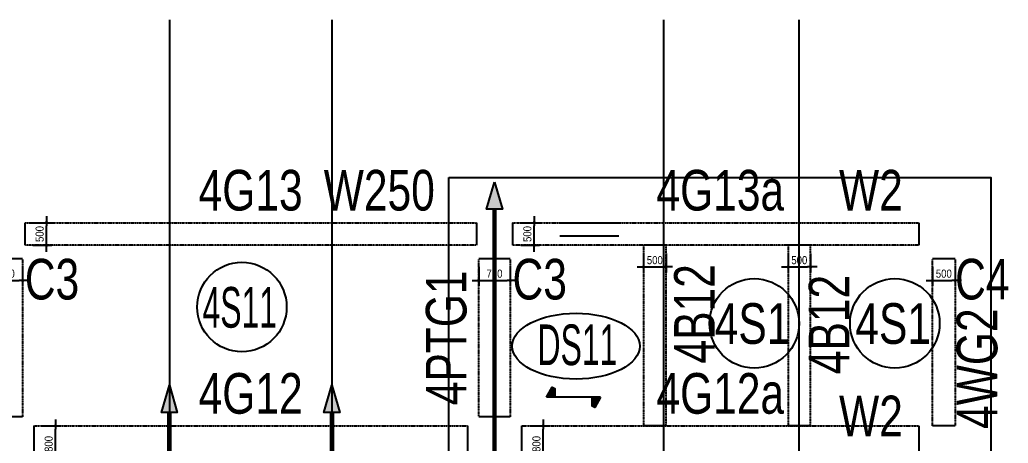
# Model space of a CAD drawing. Header units: millimetres. Extents: x 90980 to 179146, y 102485 to 153500.
# Drawn here: x 156652 to 178540, y 144121 to 153500 of the extents above; entities that cross this region are included whole.
import ezdxf
from ezdxf.enums import TextEntityAlignment as Align

# ---------------------------------------------------------------- set-up
doc = ezdxf.new("R2010")
doc.units = ezdxf.units.MM
doc.linetypes.add('HID', pattern=[2.3, 1.5, -0.8])
doc.linetypes.add('HIDDEN2', pattern=[0.1875, 0.125, -0.0625])
doc.layers.get('Defpoints').update_dxf_attribs({"color": 159})
for name, color, linetype in [('^DECK', 130, 'Continuous'), ('A-CEN', 1, 'Continuous'), ('BEAM-TEXT', 4, 'Continuous'), ('COLUMN-TEXT', 2, 'Continuous'), ('DECK-PL', 4, 'Continuous'), ('DECK-SLAB', 4, 'Continuous'), ('GIRDER-TEXT', 7, 'Continuous'), ('PT', 251, 'Continuous'), ('TXT-SLAB', 6, 'Continuous'), ('WALL-TEXT', 6, 'Continuous'), ('보(beam)', 4, 'HID'), ('보(girder)', 7, 'HID'), ('슬래브라인', 7, 'Continuous')]:
    doc.layers.add(name, color=color, linetype=linetype)
doc.layers.add('NOPLOT', color=191, linetype='Continuous', plot=False)
doc.styles.add('Gdim', font='Dotum.ttf', dxfattribs={"width": 0.9})
doc.styles.add('Gtx', font='Dotum.ttf')
doc.dimstyles.new('Gdim200', dxfattribs={"dimscale": 200, "dimtxt": 3, "dimasz": 1.2, "dimexe": 2, "dimexo": 3, "dimgap": 1, "dimtad": 1, "dimdsep": 46, "dimlunit": 6, "dimtxsty": 'Gdim', "dimblk1": '_CIDOT', "dimblk2": '_CIDOT', "dimsah": 1, "dimcen": 2.5, "dimdle": 2, "dimclrd": 1, "dimclre": 1, "dimclrt": 3, "dimazin": 2, "dimtfac": 1, "dimtix": 1, "dimtmove": 2, "dimatfit": 3, "dimldrblk": '_CIDOT', "dimfxl": 2, "dimtolj": 1, "dimtzin": 0, "dimarcsym": 0})

# ---------------------------------------------------------------- blocks, each defined once
blk = doc.blocks.new('_CIDOT')
at = {"color": 0, "linetype": 'ByBlock'}
blk.add_line((2, 0), (-1, 0), dxfattribs=at)
at = {"color": 0, "linetype": 'ByBlock', "const_width": 0.5}
blk.add_lwpolyline([(-0.25, 0, 1), (0.25, 0, 1)], format="xyb", close=True, dxfattribs=at)
blk = doc.blocks.new('*D118')
at = {"layer": 'Defpoints', "color": 155, "lineweight": -2, "transparency": 16777216}
for p, q in [((-1725, 650), (-1305, 650)), ((-1425, 222), (-1425, 578)), ((-1725, 150), (-1305, 150))]:
    blk.add_line(p, q, dxfattribs=at)
at = {"layer": 'Defpoints', "color": 0, "transparency": 16777216}
for p in [(-1905, 650), (-1425, 650), (-1905, 150)]:
    blk.add_point(p, dxfattribs=at)
at = {"layer": 'Defpoints', "color": 155, "lineweight": -2, "transparency": 16777216, "xscale": 71.99999999999994, "yscale": 71.99999999999994, "zscale": 71.99999999999994}
for p, rotation in [((-1425, 650), 90), ((-1425, 150), 270)]:
    blk.add_blockref('_CIDOT', p, dxfattribs=dict(at, rotation=rotation))
at = {"layer": 'Defpoints', "color": 3, "transparency": 16777216, "insert": (-1576, 400), "char_height": 180, "attachment_point": 5, "rotation": 90, "style": 'Gdim'}
blk.add_mtext('\\A1;{\\C155;500}', dxfattribs=at)
blk = doc.blocks.new('*D86')
at = {"layer": 'Defpoints', "color": 155, "lineweight": -2, "transparency": 16777216}
for p, q in [((-1825, 750), (-1405, 750)), ((-1525, 122), (-1525, 678)), ((-1825, 50), (-1405, 50))]:
    blk.add_line(p, q, dxfattribs=at)
at = {"layer": 'Defpoints', "color": 0, "transparency": 16777216}
for p in [(-2005, 750), (-1525, 750), (-2005, 50)]:
    blk.add_point(p, dxfattribs=at)
at = {"layer": 'Defpoints', "color": 155, "lineweight": -2, "transparency": 16777216, "xscale": 71.99999999999994, "yscale": 71.99999999999994, "zscale": 71.99999999999994}
for p, rotation in [((-1525, 750), 90), ((-1525, 50), 270)]:
    blk.add_blockref('_CIDOT', p, dxfattribs=dict(at, rotation=rotation))
at = {"layer": 'Defpoints', "color": 3, "transparency": 16777216, "insert": (-1676, 400), "char_height": 180, "attachment_point": 5, "rotation": 90, "style": 'Gdim'}
blk.add_mtext('\\A1;{\\C155;700}', dxfattribs=at)
blk = doc.blocks.new('*D106')
at = {"layer": 'Defpoints', "color": 155, "lineweight": -2, "transparency": 16777216}
for p, q in [((-1725, 650), (-1305, 650)), ((-1425, 222), (-1425, 578)), ((-1725, 150), (-1305, 150))]:
    blk.add_line(p, q, dxfattribs=at)
at = {"layer": 'Defpoints', "color": 0, "transparency": 16777216}
for p in [(-1905, 650), (-1425, 650), (-1905, 150)]:
    blk.add_point(p, dxfattribs=at)
at = {"layer": 'Defpoints', "color": 155, "lineweight": -2, "transparency": 16777216, "xscale": 71.99999999999994, "yscale": 71.99999999999994, "zscale": 71.99999999999994}
for p, rotation in [((-1425, 650), 90), ((-1425, 150), 270)]:
    blk.add_blockref('_CIDOT', p, dxfattribs=dict(at, rotation=rotation))
at = {"layer": 'Defpoints', "color": 3, "transparency": 16777216, "insert": (-1576, 400), "char_height": 180, "attachment_point": 5, "rotation": 90, "style": 'Gdim'}
blk.add_mtext('\\A1;{\\C155;500}', dxfattribs=at)
blk = doc.blocks.new('*D110')
at = {"layer": 'Defpoints', "color": 155, "lineweight": -2, "transparency": 16777216}
for p, q in [((-1725, 650), (-1305, 650)), ((-1425, 222), (-1425, 578)), ((-1725, 150), (-1305, 150))]:
    blk.add_line(p, q, dxfattribs=at)
at = {"layer": 'Defpoints', "color": 0, "transparency": 16777216}
for p in [(-1905, 650), (-1425, 650), (-1905, 150)]:
    blk.add_point(p, dxfattribs=at)
at = {"layer": 'Defpoints', "color": 155, "lineweight": -2, "transparency": 16777216, "xscale": 71.99999999999994, "yscale": 71.99999999999994, "zscale": 71.99999999999994}
for p, rotation in [((-1425, 650), 90), ((-1425, 150), 270)]:
    blk.add_blockref('_CIDOT', p, dxfattribs=dict(at, rotation=rotation))
at = {"layer": 'Defpoints', "color": 3, "transparency": 16777216, "insert": (-1576, 400), "char_height": 180, "attachment_point": 5, "rotation": 90, "style": 'Gdim'}
blk.add_mtext('\\A1;{\\C155;500}', dxfattribs=at)
blk = doc.blocks.new('*D130')
at = {"layer": 'Defpoints', "color": 155, "lineweight": -2, "transparency": 16777216}
for p, q in [((-1725, 800), (-1305, 800)), ((-1425, 72), (-1425, 728)), ((-1725, 0), (-1305, 0))]:
    blk.add_line(p, q, dxfattribs=at)
at = {"layer": 'Defpoints', "color": 0, "transparency": 16777216}
for p in [(-1905, 800), (-1425, 800), (-1905, 0)]:
    blk.add_point(p, dxfattribs=at)
at = {"layer": 'Defpoints', "color": 155, "lineweight": -2, "transparency": 16777216, "xscale": 71.99999999999994, "yscale": 71.99999999999994, "zscale": 71.99999999999994}
for p, rotation in [((-1425, 800), 90), ((-1425, 0), 270)]:
    blk.add_blockref('_CIDOT', p, dxfattribs=dict(at, rotation=rotation))
at = {"layer": 'Defpoints', "color": 3, "transparency": 16777216, "insert": (-1576, 400), "char_height": 180, "attachment_point": 5, "rotation": 90, "style": 'Gdim'}
blk.add_mtext('\\A1;{\\C155;800}', dxfattribs=at)
blk = doc.blocks.new('*D126')
at = {"layer": 'Defpoints', "color": 155, "lineweight": -2, "transparency": 16777216}
for p, q in [((-1725, 800), (-1305, 800)), ((-1425, 72), (-1425, 728)), ((-1725, 0), (-1305, 0))]:
    blk.add_line(p, q, dxfattribs=at)
at = {"layer": 'Defpoints', "color": 0, "transparency": 16777216}
for p in [(-1905, 800), (-1425, 800), (-1905, 0)]:
    blk.add_point(p, dxfattribs=at)
at = {"layer": 'Defpoints', "color": 155, "lineweight": -2, "transparency": 16777216, "xscale": 71.99999999999994, "yscale": 71.99999999999994, "zscale": 71.99999999999994}
for p, rotation in [((-1425, 800), 90), ((-1425, 0), 270)]:
    blk.add_blockref('_CIDOT', p, dxfattribs=dict(at, rotation=rotation))
at = {"layer": 'Defpoints', "color": 3, "transparency": 16777216, "insert": (-1576, 400), "char_height": 180, "attachment_point": 5, "rotation": 90, "style": 'Gdim'}
blk.add_mtext('\\A1;{\\C155;800}', dxfattribs=at)
blk = doc.blocks.new('*D72')
at = {"layer": 'Defpoints', "color": 155, "lineweight": -2, "transparency": 16777216}
for p, q in [((-888, 550), (-468, 550)), ((-588, 122), (-588, 478)), ((-888, 50), (-468, 50))]:
    blk.add_line(p, q, dxfattribs=at)
at = {"layer": 'Defpoints', "color": 0, "transparency": 16777216}
for p in [(-1068, 550), (-588, 550), (-1068, 50)]:
    blk.add_point(p, dxfattribs=at)
at = {"layer": 'Defpoints', "color": 155, "lineweight": -2, "transparency": 16777216, "xscale": 71.99999999999994, "yscale": 71.99999999999994, "zscale": 71.99999999999994}
for p, rotation in [((-588, 550), 90), ((-588, 50), 270)]:
    blk.add_blockref('_CIDOT', p, dxfattribs=dict(at, rotation=rotation))
at = {"layer": 'Defpoints', "color": 3, "transparency": 16777216, "insert": (-738, 300), "char_height": 180, "attachment_point": 5, "rotation": 90, "style": 'Gdim'}
blk.add_mtext('\\A1;{\\C155;500}', dxfattribs=at)
blk = doc.blocks.new('A$C58C40D4B')
at = {"layer": 'DECK-PL'}
for points in [[(600, 2), (471, 228), (415, 196), (415, 2)], [(-600, 2), (-471, -223), (-415, -192), (-415, 2)]]:
    blk.add_hatch(color=256, dxfattribs=at).paths.add_polyline_path(points)
blk.add_line((-600, 2), (600, 2), dxfattribs=at)
for points in [[(600, 2), (471, 228), (415, 196), (415, 2), (415, 2), (471, 2), (600, 2)], [(-600, 2), (-471, -223), (-415, -192), (-415, 2), (-415, 2), (-471, 2), (-600, 2)]]:
    blk.add_lwpolyline(points, dxfattribs=at)
blk = doc.blocks.new('*D62')
at = {"layer": 'Defpoints', "color": 155, "lineweight": -2, "transparency": 16777216}
for p, q in [((-888, 550), (-468, 550)), ((-588, 122), (-588, 478)), ((-888, 50), (-468, 50))]:
    blk.add_line(p, q, dxfattribs=at)
at = {"layer": 'Defpoints', "color": 0, "transparency": 16777216}
for p in [(-1068, 550), (-588, 550), (-1068, 50)]:
    blk.add_point(p, dxfattribs=at)
at = {"layer": 'Defpoints', "color": 155, "lineweight": -2, "transparency": 16777216, "xscale": 71.99999999999994, "yscale": 71.99999999999994, "zscale": 71.99999999999994}
for p, rotation in [((-588, 550), 90), ((-588, 50), 270)]:
    blk.add_blockref('_CIDOT', p, dxfattribs=dict(at, rotation=rotation))
at = {"layer": 'Defpoints', "color": 3, "transparency": 16777216, "insert": (-738, 300), "char_height": 180, "attachment_point": 5, "rotation": 90, "style": 'Gdim'}
blk.add_mtext('\\A1;{\\C155;500}', dxfattribs=at)
blk = doc.blocks.new('*U119')
at = {"layer": 'Defpoints'}
for p, q in [((-1905.451, 650), (-1905.451, 150)), ((1794.548, 650), (1794.548, 150))]:
    blk.add_line(p, q, dxfattribs=at)
at = {"layer": '보(girder)'}
for p, q in [((-1905.451, 650), (1794.548, 650)), ((1794.548, 150), (-1905.451, 150))]:
    blk.add_line(p, q, dxfattribs=at)
at = {"layer": 'Defpoints'}
dim = blk.add_linear_dim(base=(-1425.451, 650), p1=(-1905.451, 150), p2=(-1905.451, 650), angle=90, text='{\\C155;<>}', dimstyle='Gdim200', override={"dimscale": 60, "dimzin": 8, "dimclrd": 155, "dimclre": 155}, dxfattribs=at)
dim.commit()
dim.dimension.update_dxf_attribs({"geometry": '*D118', "text_midpoint": (-1575.573, 400)})
blk = doc.blocks.new('*U87')
at = {"layer": 'Defpoints'}
for p, q in [((-2005.451, 750), (-2005.451, 50)), ((1494.549, 750), (1494.549, 50))]:
    blk.add_line(p, q, dxfattribs=at)
at = {"layer": '보(girder)'}
for p, q in [((-2005.451, 750), (1494.549, 750)), ((1494.549, 50), (-2005.451, 50))]:
    blk.add_line(p, q, dxfattribs=at)
at = {"layer": 'Defpoints'}
dim = blk.add_linear_dim(base=(-1525.451, 750), p1=(-2005.451, 50), p2=(-2005.451, 750), angle=90, text='{\\C155;<>}', dimstyle='Gdim200', override={"dimscale": 60, "dimzin": 8, "dimclrd": 155, "dimclre": 155}, dxfattribs=at)
dim.commit()
dim.dimension.update_dxf_attribs({"geometry": '*D86', "text_midpoint": (-1675.573, 400)})
blk = doc.blocks.new('*U107')
at = {"layer": 'Defpoints'}
for p, q in [((-1905.451, 650), (-1905.451, 150)), ((8094.549, 650), (8094.549, 150))]:
    blk.add_line(p, q, dxfattribs=at)
at = {"layer": '보(girder)'}
for p, q in [((-1905.451, 650), (8094.549, 650)), ((8094.549, 150), (-1905.451, 150))]:
    blk.add_line(p, q, dxfattribs=at)
at = {"layer": 'Defpoints'}
dim = blk.add_linear_dim(base=(-1425.451, 650), p1=(-1905.451, 150), p2=(-1905.451, 650), angle=90, text='{\\C155;<>}', dimstyle='Gdim200', override={"dimscale": 60, "dimzin": 8, "dimclrd": 155, "dimclre": 155}, dxfattribs=at)
dim.commit()
dim.dimension.update_dxf_attribs({"geometry": '*D106', "text_midpoint": (-1575.573, 400)})
blk = doc.blocks.new('*U111')
at = {"layer": 'Defpoints'}
for p, q in [((-1905.451, 650), (-1905.451, 150)), ((7094.549, 650), (7094.549, 150))]:
    blk.add_line(p, q, dxfattribs=at)
at = {"layer": '보(girder)'}
for p, q in [((-1905.451, 650), (7094.549, 650)), ((7094.549, 150), (-1905.451, 150))]:
    blk.add_line(p, q, dxfattribs=at)
at = {"layer": 'Defpoints'}
dim = blk.add_linear_dim(base=(-1425.451, 650), p1=(-1905.451, 150), p2=(-1905.451, 650), angle=90, text='{\\C155;<>}', dimstyle='Gdim200', override={"dimscale": 60, "dimzin": 8, "dimclrd": 155, "dimclre": 155}, dxfattribs=at)
dim.commit()
dim.dimension.update_dxf_attribs({"geometry": '*D110', "text_midpoint": (-1575.573, 400)})
blk = doc.blocks.new('*U131')
at = {"layer": 'Defpoints'}
for p, q in [((-1905.451, 800), (-1905.451, 0)), ((6894.549, 800), (6894.549, 0))]:
    blk.add_line(p, q, dxfattribs=at)
at = {"layer": '보(girder)'}
for p, q in [((-1905.451, 800), (6894.549, 800)), ((6894.549, 0), (-1905.451, 0))]:
    blk.add_line(p, q, dxfattribs=at)
at = {"layer": 'Defpoints'}
dim = blk.add_linear_dim(base=(-1425.451, 800), p1=(-1905.451, 0), p2=(-1905.451, 800), angle=90, text='{\\C155;<>}', dimstyle='Gdim200', override={"dimscale": 60, "dimzin": 8, "dimclrd": 155, "dimclre": 155}, dxfattribs=at)
dim.commit()
dim.dimension.update_dxf_attribs({"geometry": '*D130', "text_midpoint": (-1575.573, 400)})
blk = doc.blocks.new('*U127')
at = {"layer": 'Defpoints'}
for p, q in [((-1905.451, 800), (-1905.451, 0)), ((7694.549, 800), (7694.549, 0))]:
    blk.add_line(p, q, dxfattribs=at)
at = {"layer": '보(girder)'}
for p, q in [((-1905.451, 800), (7694.549, 800)), ((7694.549, 0), (-1905.451, 0))]:
    blk.add_line(p, q, dxfattribs=at)
at = {"layer": 'Defpoints'}
dim = blk.add_linear_dim(base=(-1425.451, 800), p1=(-1905.451, 0), p2=(-1905.451, 800), angle=90, text='{\\C155;<>}', dimstyle='Gdim200', override={"dimscale": 60, "dimzin": 8, "dimclrd": 155, "dimclre": 155}, dxfattribs=at)
dim.commit()
dim.dimension.update_dxf_attribs({"geometry": '*D126', "text_midpoint": (-1575.573, 400)})
blk = doc.blocks.new('*U73')
at = {"layer": 'Defpoints'}
for p, q in [((-1067.879, 550), (-1067.879, 50)), ((2932.121, 550), (2932.121, 50))]:
    blk.add_line(p, q, dxfattribs=at)
at = {"layer": '보(beam)'}
for p, q in [((2932.121, 550), (-1067.879, 550)), ((-1067.879, 50), (2932.121, 50))]:
    blk.add_line(p, q, dxfattribs=at)
at = {"layer": 'Defpoints'}
dim = blk.add_linear_dim(base=(-587.879, 550), p1=(-1067.879, 50), p2=(-1067.879, 550), angle=90, text='{\\C155;<>}', dimstyle='Gdim200', override={"dimscale": 60, "dimzin": 8, "dimclrd": 155, "dimclre": 155}, dxfattribs=at)
dim.commit()
dim.dimension.update_dxf_attribs({"geometry": '*D72', "text_midpoint": (-738.001, 300)})
blk = doc.blocks.new('*U63')
at = {"layer": 'Defpoints'}
for p, q in [((-1067.879, 550), (-1067.879, 50)), ((2932.121, 550), (2932.121, 50))]:
    blk.add_line(p, q, dxfattribs=at)
at = {"layer": '보(beam)'}
for p, q in [((2932.121, 550), (-1067.879, 550)), ((-1067.879, 50), (2932.121, 50))]:
    blk.add_line(p, q, dxfattribs=at)
at = {"layer": 'Defpoints'}
dim = blk.add_linear_dim(base=(-587.879, 550), p1=(-1067.879, 50), p2=(-1067.879, 550), angle=90, text='{\\C155;<>}', dimstyle='Gdim200', override={"dimscale": 60, "dimzin": 8, "dimclrd": 155, "dimclre": 155}, dxfattribs=at)
dim.commit()
dim.dimension.update_dxf_attribs({"geometry": '*D62', "text_midpoint": (-738.001, 300)})

msp = doc.modelspace()

# ---------------------------------------------------------------- hatches: boundary and pattern name
at = {"layer": 'PT'}
h = msp.add_hatch(color=256, dxfattribs=at)
h.dxf.hatch_style = 1
h.paths.add_polyline_path([(167164, 149905), (167340, 149305), (166987, 149305)])
h = msp.add_hatch(color=256, dxfattribs=at)
h.dxf.hatch_style = 1
h.paths.add_polyline_path([(159964, 145405), (160140, 144805), (159787, 144805)])
h = msp.add_hatch(color=256, dxfattribs=at)
h.dxf.hatch_style = 1
h.paths.add_polyline_path([(163564, 145405), (163740, 144805), (163387, 144805)])

# ---------------------------------------------------------------- linework, layer by layer
at = {"layer": '^DECK', "color": 0}
for centre in [(161571, 147138), (172917, 146775), (176029, 146775)]:
    msp.add_circle(centre, 991, dxfattribs=at)
msp.add_ellipse((168969, 146272), major_axis=(1412, 0), ratio=0.516176, dxfattribs=at)
at = {"layer": 'A-CEN'}
for p, q in [((159964, 153500), (159964, 110772)), ((163564, 153500), (163564, 110772)), ((170914, 135705), (170914, 153500)), ((173914, 134438), (173914, 153500))]:
    msp.add_line(p, q, dxfattribs=at)
at = {"layer": 'NOPLOT', "elevation": 0}
msp.add_lwpolyline([(166154, 150005), (178154, 150005), (178154, 122185), (166154, 122185)], close=True, dxfattribs=at)
at = {"layer": 'PT', "elevation": 0}
for points in [[(167164, 149905), (167340, 149305), (166987, 149305)], [(159964, 145405), (160140, 144805), (159787, 144805)], [(163564, 145405), (163740, 144805), (163387, 144805)]]:
    msp.add_lwpolyline(points, close=True, dxfattribs=at)
at = {"layer": 'PT', "linetype": 'HIDDEN2', "ltscale": 10, "const_width": 100, "elevation": 0}
for points in [[(167164, 149305), (167164, 106905)], [(159964, 144805), (159964, 111405)], [(163564, 144805), (163564, 111405)]]:
    msp.add_lwpolyline(points, dxfattribs=at)
at = {"layer": '슬래브라인'}
for p, q in [((168614, 149005), (169914, 149005)), ((169914, 148705), (168614, 148705))]:
    msp.add_line(p, q, dxfattribs=at)

# ---------------------------------------------------------------- block references
at = {"layer": 'DECK-PL', "xscale": -1}
msp.add_blockref('A$C58C40D4B', (168915, 145137), dxfattribs=at)
at = {"layer": '보(beam)', "rotation": 270}
for name, p in [('*U73', (170414, 147437)), ('*U63', (173614, 147437))]:
    msp.add_blockref(name, p, dxfattribs=at)
at = {"layer": '보(girder)'}
for name, p in [('*U107', (158669, 148355)), ('*U111', (169469, 148355)), ('*U127', (158869, 143705)), ('*U131', (169669, 143705))]:
    msp.add_blockref(name, p, dxfattribs=at)
at = {"layer": '보(girder)', "rotation": 270}
for name, p in [('*U87', (155964, 146200)), ('*U87', (166764, 146200)), ('*U119', (176714, 146300))]:
    msp.add_blockref(name, p, dxfattribs=at)

# ---------------------------------------------------------------- texts
at = {"layer": 'BEAM-TEXT', "style": 'Gtx', "width": 0.8}
msp.add_text('4B12', height=900, rotation=90, dxfattribs=at).set_placement((171141, 146987), align=Align.TOP_CENTER)
msp.add_text('4B12', height=900, rotation=90, dxfattribs=at).set_placement((175293, 146751), align=Align.BOTTOM_CENTER)
at = {"layer": 'COLUMN-TEXT', "color": 3, "style": 'Gtx', "width": 0.8}
for s, p in [('C3', (156764, 148205)), ('C3', (167564, 148205)), ('C4', (177364, 148205))]:
    msp.add_text(s, height=900, dxfattribs=at).set_placement(p, align=Align.TOP_LEFT)
at = {"layer": 'DECK-SLAB', "style": 'Gtx', "width": 0.6}
msp.add_text('DS11', height=900, dxfattribs=at).set_placement((168117, 145851, 0))
at = {"layer": 'GIRDER-TEXT', "style": 'Gtx', "width": 0.8}
for s, p in [('4G13', (161764, 149005)), ('4G13a', (172164, 149005)), ('4G12', (161764, 144505)), ('4G12a', (172164, 144505))]:
    msp.add_text(s, height=900, dxfattribs=at).set_placement(p, align=Align.BOTTOM_CENTER)
for s, p in [('4PTG1', (166814, 146455)), ('4WG2', (178569, 145773))]:
    msp.add_text(s, height=900, rotation=90, dxfattribs=at).set_placement(p, align=Align.BOTTOM_CENTER)
at = {"layer": 'TXT-SLAB', "style": 'Gtx'}
for s, width, p in [('4S11', 0.6, (160699, 146681)), ('4S1', 0.8, (172041, 146322)), ('4S1', 0.8, (175154, 146322))]:
    msp.add_text(s, height=900, dxfattribs=dict(at, width=width)).set_placement(p)
at = {"layer": 'WALL-TEXT', "style": 'Gtx', "width": 0.8}
for s, p in [('W250', (164613, 149005, 0)), ('W2', (175499, 149005, 0)), ('W2', (175500, 144005, 0))]:
    msp.add_text(s, height=900, dxfattribs=at).set_placement(p, align=Align.BOTTOM_CENTER)

doc.saveas('drawing.dxf')
